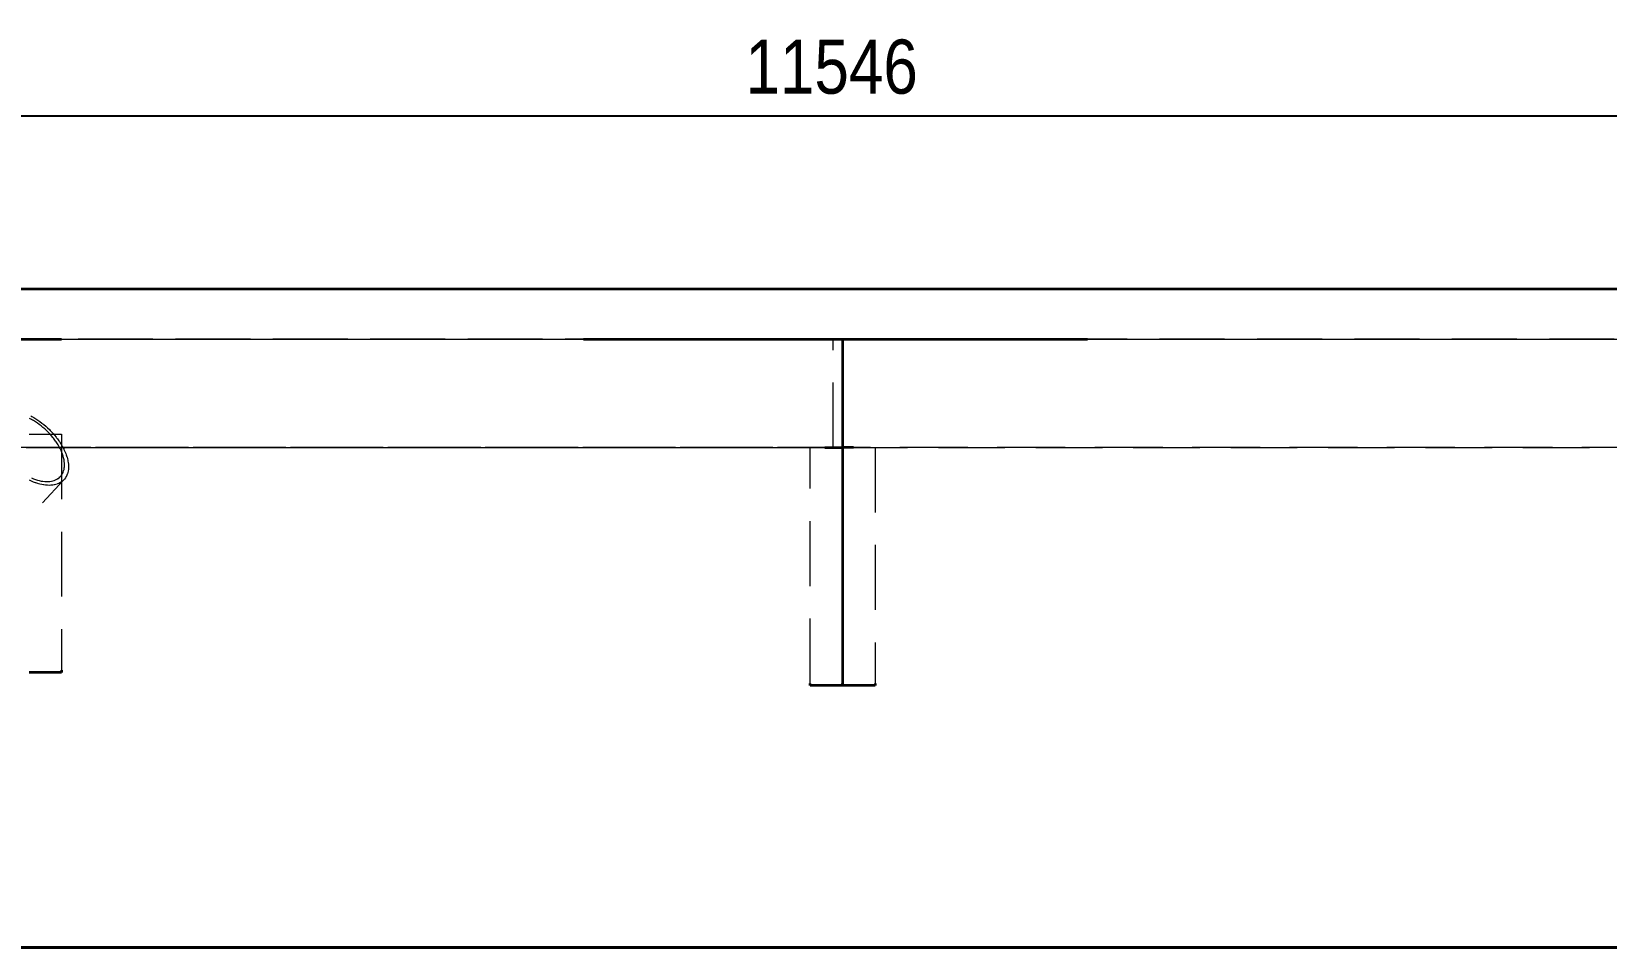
# Model space of a CAD drawing. Header units: millimetres. Extents: x -9090 to 13149, y 29520 to 42516.
# Drawn here: x -1232 to 2405, y 40400 to 42516 of the extents above; entities that cross this region are included whole.
import ezdxf

# ---------------------------------------------------------------- set-up
doc = ezdxf.new("R2010")
doc.units = ezdxf.units.MM
doc.linetypes.add('HIDDEN_50', pattern=[225, 150, -75])
for name, color, linetype, lineweight in [('DIMENSIONS', 3, 'Continuous', 18), ('PLATE_HIDDEN', 8, 'HIDDEN_50', 18), ('PLATE_VISIBLE', 7, 'Continuous', 35), ('PROFILE_HIDDEN', 9, 'HIDDEN_50', 18)]:
    doc.layers.add(name, color=color, linetype=linetype, lineweight=lineweight)
doc.styles.add('OpenSansCondensed-Light', font='OpenSansCondensed-Light.ttf')
doc.dimstyles.new('DIM_1_50', dxfattribs={"dimscale": 50, "dimtxt": 2.5, "dimasz": 2.5, "dimexe": 1.5, "dimexo": 1.5, "dimgap": 1, "dimtad": 1, "dimdec": 0, "dimzin": 12, "dimdsep": 46, "dimtxsty": 'OpenSansCondensed-Light', "dimtsz": 0.00125, "dimcen": 2.5, "dimclrd": 3, "dimclre": 3, "dimclrt": 3, "dimazin": 3, "dimtfac": 0.5, "dimtmove": 2, "dimatfit": 3})

msp = doc.modelspace()

# ---------------------------------------------------------------- linework, layer by layer
at = {"layer": 'PLATE_HIDDEN'}
for p, q in [((-1163.1, 41804.9), (-1313.1, 41804.9)), ((-1238.1, 41804.9), (640.6, 41804.9)), ((-1238.1, 41804.9), (3371.5, 41804.9)), ((-1163.1, 41804.9), (459.5, 41804.9)), ((600, 41804.9), (-1163.1, 41804.9)), ((2422.9, 41804.9), (-1163.1, 41804.9)), ((-1163.1, 41804.9), (2422.9, 41804.9)), ((556.4, 41804.9), (42.4, 41804.9)), ((459.5, 41804.9), (600, 41804.9)), ((738, 41804.9), (556.4, 41804.9)), ((715.6, 41804.9), (565.6, 41804.9)), ((565.6, 41804.9), (715.6, 41804.9)), ((619.2, 41554.9), (619.2, 41804.9)), ((619.2, 41804.9), (2497.9, 41804.9)), ((640.6, 41554.9), (640.6, 41804.9)), ((640.6, 41804.9), (640.6, 41554.9)), ((2422.9, 41804.9), (659.8, 41804.9)), ((659.8, 41804.9), (800.3, 41804.9)), ((1206.5, 41804.9), (738, 41804.9)), ((800.3, 41804.9), (2422.9, 41804.9)), ((-1238.1, 41585.5), (-1163.1, 41585.5)), ((-1163.1, 41585.5), (-1163.1, 41040.6)), ((-1163.1, 41554.9), (-5070.1, 41554.9)), ((-5070.1, 41554.9), (-1163.1, 41554.9)), ((640.6, 41554.9), (-1238.1, 41554.9)), ((-1238.1, 41554.9), (599.5, 41554.9)), ((640.6, 41554.9), (-1238.1, 41554.9)), ((640.6, 41554.9), (-1238.1, 41554.9)), ((-1238.1, 41554.9), (640.6, 41554.9)), ((4754.9, 41554.9), (-1238.1, 41554.9)), ((-1163.1, 41554.9), (6329.9, 41554.9)), ((6329.9, 41554.9), (-1163.1, 41554.9)), ((565.6, 41009.9), (565.6, 41554.9)), ((565.6, 41554.9), (640.6, 41554.9)), ((2497.9, 41554.9), (619.2, 41554.9)), ((640.6, 41009.9), (640.6, 41554.9)), ((640.6, 41554.9), (715.6, 41554.9)), ((640.6, 41009.9), (640.6, 41554.9)), ((640.6, 41554.9), (640.6, 41009.9)), ((640.6, 41554.9), (2497.9, 41554.9)), ((640.6, 41554.9), (2497.9, 41554.9)), ((2497.9, 41554.9), (640.6, 41554.9)), ((2497.9, 41554.9), (665.5, 41554.9)), ((715.6, 41554.9), (715.6, 41009.9))]:
    msp.add_line(p, q, dxfattribs=at)
at = {"layer": 'PLATE_VISIBLE'}
for p, q in [((-1938.8, 41921.4), (3188.8, 41921.4)), ((-1313.1, 41804.9), (-1163.1, 41804.9)), ((42.4, 41804.9), (1206.5, 41804.9)), ((640.6, 41804.9), (640.6, 41004.9)), ((599.5, 41554.9), (614.4, 41554.9)), ((614.4, 41554.9), (640.6, 41554.9)), ((665.5, 41554.9), (640.6, 41554.9)), ((-1163.1, 41035.6), (-1238.1, 41035.6)), ((-1163.1, 41040.6), (-1163.1, 41035.6)), ((565.6, 41004.9), (565.6, 41009.9)), ((640.6, 41004.9), (565.6, 41004.9)), ((640.6, 41004.9), (640.6, 41009.9)), ((640.6, 41004.9), (640.6, 41009.9)), ((640.6, 41009.9), (640.6, 41004.9)), ((715.6, 41004.9), (640.6, 41004.9)), ((715.6, 41009.9), (715.6, 41004.9)), ((-1938.8, 40400), (3188.8, 40400)), ((3188.8, 40400), (-1938.8, 40400))]:
    msp.add_line(p, q, dxfattribs=at)
at = {"layer": 'PROFILE_HIDDEN'}
for p, q in [((-1232.4, 41619.6), (-1236.9, 41621.9)), ((-1234.3, 41628.1), (-1231.9, 41626.9)), ((-1230.2, 41618.3), (-1232.4, 41619.6)), ((-1231.9, 41626.9), (-1227.1, 41624.2)), ((-1227.9, 41617), (-1230.2, 41618.3)), ((-1223.4, 41614.2), (-1227.9, 41617)), ((-1227.1, 41624.2), (-1224.8, 41622.8)), ((-1224.8, 41622.8), (-1222.3, 41621.3)), ((-1221.2, 41612.8), (-1223.4, 41614.2)), ((-1222.3, 41621.3), (-1217.6, 41618.2)), ((-1218.9, 41611.3), (-1221.2, 41612.8)), ((-1217.6, 41618.2), (-1215.5, 41616.7)), ((-1215.5, 41616.7), (-1213, 41614.9)), ((-1213, 41614.9), (-1208.4, 41611.5)), ((-1208.4, 41611.5), (-1206.4, 41609.9)), ((-1214.5, 41608.2), (-1218.9, 41611.3)), ((-1212.5, 41606.7), (-1214.5, 41608.2)), ((-1210.2, 41604.9), (-1212.5, 41606.7)), ((-1206, 41601.4), (-1210.2, 41604.9)), ((-1206.4, 41609.9), (-1203.9, 41607.9)), ((-1204.1, 41599.8), (-1206, 41601.4)), ((-1201.8, 41597.8), (-1204.1, 41599.8)), ((-1203.9, 41607.9), (-1199.5, 41604.2)), ((-1197.8, 41594.1), (-1201.8, 41597.8)), ((-1199.5, 41604.2), (-1197.6, 41602.5)), ((-1196.2, 41592.5), (-1197.8, 41594.1)), ((-1197.6, 41602.5), (-1195.2, 41600.3)), ((-1193.9, 41590.3), (-1196.2, 41592.5)), ((-1195.2, 41600.3), (-1191, 41596.3)), ((-1190.1, 41586.3), (-1193.9, 41590.3)), ((-1191, 41596.3), (-1189.3, 41594.6)), ((-1188.7, 41584.7), (-1190.1, 41586.3)), ((-1189.3, 41594.6), (-1187, 41592.2)), ((-1186.5, 41582.3), (-1188.7, 41584.7)), ((-1187, 41592.2), (-1183.1, 41588)), ((-1183.1, 41578.1), (-1186.5, 41582.3)), ((-1183.1, 41588), (-1181.6, 41586.2)), ((-1181.8, 41576.5), (-1183.1, 41578.1)), ((-1179.8, 41573.9), (-1181.8, 41576.5)), ((-1181.6, 41586.2), (-1179.3, 41583.6)), ((-1179.3, 41583.6), (-1175.8, 41579.2)), ((-1175.8, 41579.2), (-1174.4, 41577.5)), ((-1174.4, 41577.5), (-1172.3, 41574.8)), ((-1176.7, 41569.7), (-1179.8, 41573.9)), ((-1175.6, 41568.1), (-1176.7, 41569.7)), ((-1173.8, 41565.4), (-1175.6, 41568.1)), ((-1171.1, 41561), (-1173.8, 41565.4)), ((-1172.3, 41574.8), (-1169.1, 41570.3)), ((-1170.2, 41559.5), (-1171.1, 41561)), ((-1168.6, 41556.6), (-1170.2, 41559.5)), ((-1169.1, 41570.3), (-1168, 41568.6)), ((-1166.3, 41552.3), (-1168.6, 41556.6)), ((-1168, 41568.6), (-1166.1, 41565.7)), ((-1165.6, 41550.8), (-1166.3, 41552.3)), ((-1166.1, 41565.7), (-1163.2, 41561.1)), ((-1164.2, 41547.9), (-1165.6, 41550.8)), ((-1162.4, 41543.6), (-1164.2, 41547.9)), ((-1163.2, 41561.1), (-1162.3, 41559.5)), ((-1161.9, 41542.2), (-1162.4, 41543.6)), ((-1162.3, 41559.5), (-1160.6, 41556.5)), ((-1160.8, 41539.3), (-1161.9, 41542.2)), ((-1159.4, 41535), (-1160.8, 41539.3)), ((-1160.6, 41556.5), (-1158.2, 41551.9)), ((-1158.2, 41551.9), (-1157.5, 41550.4)), ((-1157.5, 41550.4), (-1156, 41547.3)), ((-1156, 41547.3), (-1154.1, 41542.7)), ((-1154.1, 41542.7), (-1153.5, 41541.3)), ((-1153.5, 41541.3), (-1152.3, 41538.2)), ((-1159.1, 41533.8), (-1159.4, 41535)), ((-1158.3, 41530.8), (-1159.1, 41533.8)), ((-1157.4, 41526.7), (-1158.3, 41530.8)), ((-1158.3, 41501), (-1157.6, 41503.5)), ((-1157.6, 41503.5), (-1157.4, 41504.2)), ((-1157.2, 41525.6), (-1157.4, 41526.7)), ((-1157.4, 41504.2), (-1156.8, 41507.7)), ((-1156.8, 41522.7), (-1157.2, 41525.6)), ((-1156.4, 41518.7), (-1156.8, 41522.7)), ((-1156.8, 41507.7), (-1156.5, 41510.3)), ((-1156.5, 41510.3), (-1156.4, 41511.2)), ((-1156.3, 41517.7), (-1156.4, 41518.7)), ((-1156.4, 41511.2), (-1156.3, 41514.9)), ((-1156.3, 41514.9), (-1156.3, 41517.7)), ((-1152.3, 41538.2), (-1150.9, 41533.7)), ((-1150.9, 41533.7), (-1150.5, 41532.3)), ((-1150.5, 41532.3), (-1149.6, 41529.2)), ((-1149.6, 41529.2), (-1148.6, 41524.9)), ((-1148.6, 41524.9), (-1148.4, 41523.7)), ((-1148.4, 41523.7), (-1147.9, 41520.6)), ((-1147.9, 41520.6), (-1147.4, 41516.4)), ((-1147.4, 41504.5), (-1147.9, 41500.8)), ((-1147.4, 41516.4), (-1147.3, 41515.3)), ((-1147.2, 41507.4), (-1147.4, 41504.5)), ((-1147.3, 41515.3), (-1147.1, 41512.3)), ((-1147.1, 41512.3), (-1147.2, 41508.3)), ((-1147.2, 41508.3), (-1147.2, 41507.4)), ((-2122.5, 40434.7), (-1158.4, 41479.7)), ((-1232.4, 41477), (-1237.1, 41479.2)), ((-1232.5, 41484.6), (-1227.9, 41482.7)), ((-1227.6, 41475), (-1232.3, 41477)), ((-1227.9, 41482.7), (-1223.6, 41481.2)), ((-1223, 41473.3), (-1227.6, 41475)), ((-1223.4, 41481.1), (-1219, 41479.7)), ((-1218.1, 41471.7), (-1222.8, 41473.2)), ((-1219, 41479.7), (-1214.8, 41478.6)), ((-1213.7, 41470.5), (-1218.1, 41471.7)), ((-1214.6, 41478.6), (-1210.3, 41477.6)), ((-1208.8, 41469.4), (-1213.4, 41470.4)), ((-1210.3, 41477.6), (-1206.3, 41477)), ((-1204.6, 41468.6), (-1208.8, 41469.4)), ((-1206, 41477), (-1201.9, 41476.5)), ((-1199.9, 41468), (-1204.3, 41468.5)), ((-1201.9, 41476.5), (-1198.2, 41476.3)), ((-1196, 41467.6), (-1199.9, 41468)), ((-1197.9, 41476.3), (-1194, 41476.3)), ((-1191.4, 41467.5), (-1195.6, 41467.6)), ((-1194, 41476.3), (-1190.6, 41476.6)), ((-1187.8, 41467.7), (-1191.4, 41467.5)), ((-1190.2, 41476.6), (-1186.6, 41477.1)), ((-1183.5, 41468.1), (-1187.4, 41467.7)), ((-1186.6, 41477.1), (-1183.6, 41477.8)), ((-1180.1, 41468.6), (-1183.5, 41468.1)), ((-1183.1, 41477.9), (-1179.9, 41478.9)), ((-1179.9, 41478.9), (-1177.2, 41480)), ((-1176.1, 41469.6), (-1179.7, 41468.7)), ((-1176.7, 41480.2), (-1173.8, 41481.6)), ((-1173.1, 41470.5), (-1176.1, 41469.6)), ((-1173.8, 41481.6), (-1171.5, 41483)), ((-1169.4, 41472), (-1172.7, 41470.7)), ((-1171.5, 41483), (-1171.1, 41483.3)), ((-1171.1, 41483.3), (-1168.6, 41485.2)), ((-1166.8, 41473.4), (-1169.4, 41472)), ((-1168.6, 41485.2), (-1166.7, 41487)), ((-1166.4, 41473.6), (-1166.8, 41473.4)), ((-1166.7, 41487), (-1166.3, 41487.4)), ((-1163.5, 41475.4), (-1166.4, 41473.6)), ((-1166.3, 41487.4), (-1164.2, 41489.7)), ((-1164.2, 41489.7), (-1162.7, 41491.7)), ((-1161.3, 41477.1), (-1163.5, 41475.4)), ((-1162.7, 41491.7), (-1162.4, 41492.2)), ((-1162.4, 41492.2), (-1160.8, 41495)), ((-1160.9, 41477.4), (-1161.3, 41477.1)), ((-1158.4, 41479.7), (-1160.9, 41477.4)), ((-1160.8, 41495), (-1159.7, 41497.3)), ((-1159.7, 41497.3), (-1159.4, 41497.9)), ((-1159.4, 41497.9), (-1158.3, 41501)), ((-1156.6, 41481.7), (-1158.4, 41479.7)), ((-1156.2, 41482.1), (-1156.6, 41481.7)), ((-1154.2, 41484.8), (-1156.2, 41482.1)), ((-1152.9, 41487.1), (-1154.2, 41484.8)), ((-1152.5, 41487.6), (-1152.9, 41487.1)), ((-1151, 41490.7), (-1152.5, 41487.6)), ((-1150, 41493.2), (-1151, 41490.7)), ((-1149.7, 41493.9), (-1150, 41493.2)), ((-1148.7, 41497.3), (-1149.7, 41493.9)), ((-1148.1, 41500), (-1148.7, 41497.3)), ((-1147.9, 41500.8), (-1148.1, 41500))]:
    msp.add_line(p, q, dxfattribs=at)

# ---------------------------------------------------------------- dimensions: what is measured, and where the dimension line sits
at = {"layer": 'DIMENSIONS'}
msp.add_linear_dim(base=(-5157.6, 42321.4), p1=(-5157.6, 41921.4), p2=(6388.4, 41921.4), dimstyle='DIM_1_50', dxfattribs=at).render()

doc.saveas('drawing.dxf')
